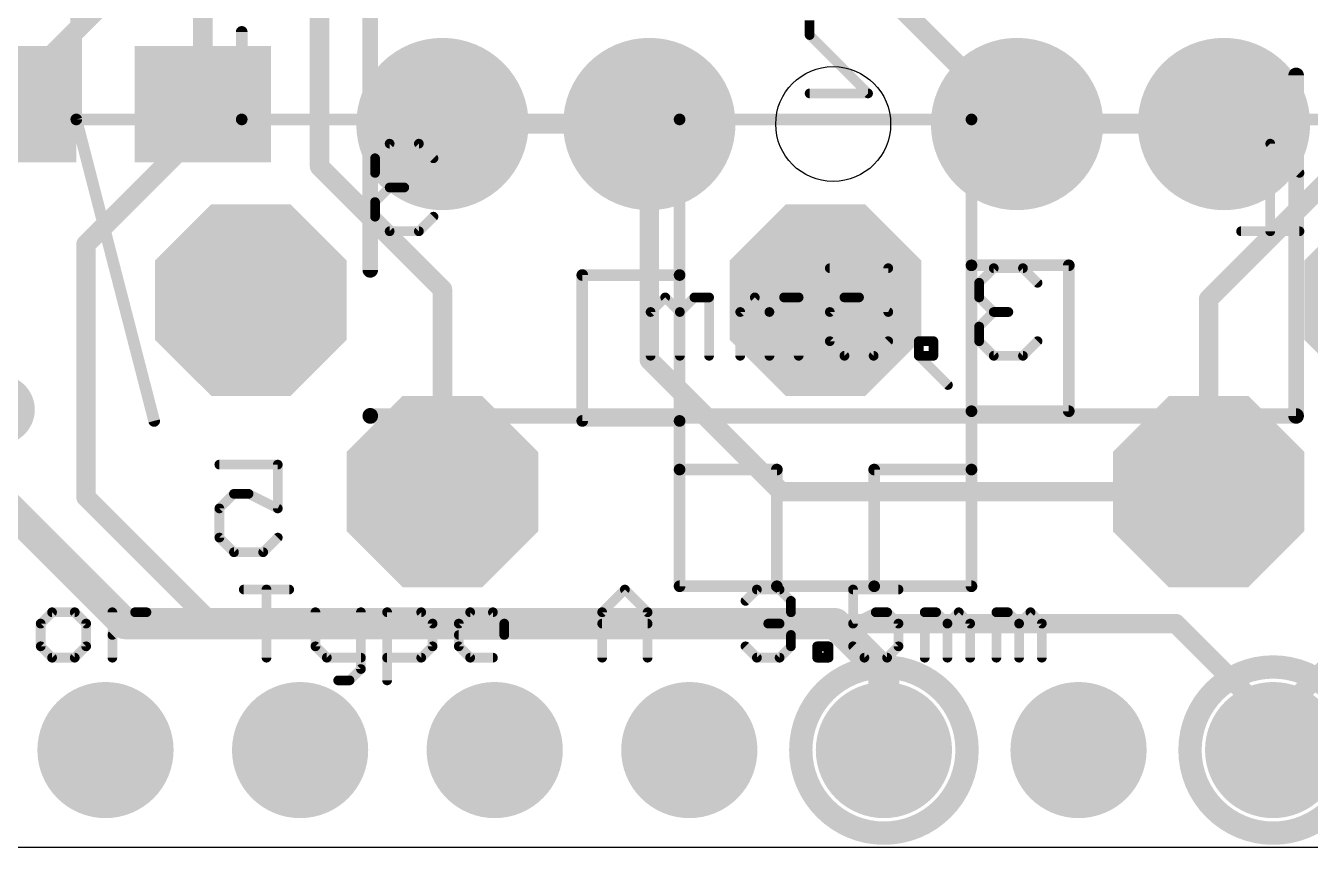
# Model space of a CAD drawing. Extents: x 0 to 50.8, y 0 to 22.9.
# Drawn here: x 25.63 to 42.4, y 0 to 10.73 of the extents above; entities that cross this region are included whole.
import ezdxf

# ---------------------------------------------------------------- set-up
doc = ezdxf.new("R2010")
doc.units = 0
for name, color, linetype in [('1', 12, 'CONTINUOUS'), ('16', 5, 'CONTINUOUS'), ('17', 110, 'CONTINUOUS'), ('18', 110, 'CONTINUOUS'), ('20', 4, 'CONTINUOUS'), ('21', 40, 'CONTINUOUS'), ('22', 6, 'CONTINUOUS')]:
    doc.layers.add(name, color=color, linetype=linetype)

# ---------------------------------------------------------------- blocks, each defined once
blk = doc.blocks.new('OCTAGONP')
at = {"const_width": 0.5}
blk.add_lwpolyline([(-0.25, -0.1036), (-0.25, 0.1036), (-0.1036, 0.25), (0.1036, 0.25), (0.25, 0.1036), (0.25, -0.1036), (0.1036, -0.25), (-0.1036, -0.25), (-0.25, -0.1036), (-0.25, 0.1036)], dxfattribs=at)
blk = doc.blocks.new('ROUNDP')
at = {"const_width": 0.5}
blk.add_lwpolyline([(0, -0.25, 1), (0, 0.25, 1), (0, -0.25)], format="xyb", dxfattribs=at)
blk = doc.blocks.new('RECT')
blk.add_solid([(-0.5, -0.5), (0.5, -0.5), (-0.5, 0.5), (0.5, 0.5)])
blk = doc.blocks.new('ROUNDV')
at = {"const_width": 0.5}
blk.add_lwpolyline([(0, -0.25, 1), (0, 0.25, 1), (0, -0.25)], format="xyb", dxfattribs=at)

msp = doc.modelspace()

# ---------------------------------------------------------------- linework, layer by layer
at = {"layer": '1', "const_width": 0.254}
for points in [[(29.464, 8.89), (29.464, 12.065)], [(38.568, 9.445), (36.837, 11.176)], [(27.94, 11.049), (27.94, 9.706)], [(27.94, 9.706), (27.94, 9.398)], [(31.068, 9.445), (33.768, 9.445)], [(33.768, 9.445), (33.768, 6.364)], [(38.568, 9.445), (41.268, 9.445)], [(27.94, 9.398), (26.416, 7.874)], [(41.068, 7.159), (42.926, 9.017)], [(31.068, 7.286), (29.464, 8.89)], [(26.416, 7.874), (26.416, 4.572)], [(41.91, 1.651), (47.791, 7.532)], [(31.068, 4.645), (31.068, 7.286)], [(41.068, 4.645), (41.068, 7.159)], [(33.768, 6.364), (35.487, 4.645)], [(26.416, 4.572), (28.067, 2.921)], [(35.487, 4.645), (41.068, 4.645)], [(28.067, 2.921), (40.64, 2.921)], [(40.64, 2.921), (41.91, 1.651)], [(41.91, 1.27), (41.91, 1.651)]]:
    msp.add_lwpolyline(points, dxfattribs=at)
at = {"layer": '1', "const_width": 0.127}
for points in [[(28.0035, 9.706, 1), (27.8765, 9.706)], [(27.8765, 9.706, 1), (28.0035, 9.706)], [(31.068, 9.5085, 1), (31.068, 9.3815)], [(33.8315, 9.445, 1), (33.7045, 9.445)], [(33.768, 9.3815, 1), (33.768, 9.5085)], [(38.568, 9.5085, 1), (38.568, 9.3815)], [(41.268, 9.3815, 1), (41.268, 9.5085)], [(27.8765, 9.398, 1), (28.0035, 9.398)], [(27.9849, 9.3531, 1), (27.8951, 9.4429)], [(38.5231, 9.4001, 1), (38.6129, 9.4899)], [(29.5089, 8.9349, 1), (29.4191, 8.8451)], [(29.4005, 8.89, 1), (29.5275, 8.89)], [(26.4795, 7.874, 1), (26.3525, 7.874)], [(26.3711, 7.9189, 1), (26.4609, 7.8291)], [(31.1315, 7.286, 1), (31.0045, 7.286)], [(31.0231, 7.2411, 1), (31.1129, 7.3309)], [(41.1315, 7.159, 1), (41.0045, 7.159)], [(41.0231, 7.2039, 1), (41.1129, 7.1141)], [(33.8129, 6.4089, 1), (33.7231, 6.3191)], [(33.7045, 6.364, 1), (33.8315, 6.364)], [(26.4609, 4.6169, 1), (26.3711, 4.5271)], [(31.0045, 4.645, 1), (31.1315, 4.645)], [(35.487, 4.7085, 1), (35.487, 4.5815)], [(35.4421, 4.6001, 1), (35.5319, 4.6899)], [(41.0045, 4.645, 1), (41.1315, 4.645)], [(41.068, 4.5815, 1), (41.068, 4.7085)], [(26.3525, 4.572, 1), (26.4795, 4.572)], [(28.067, 2.9845, 1), (28.067, 2.8575)], [(28.0221, 2.8761, 1), (28.1119, 2.9659)], [(40.6849, 2.9659, 1), (40.5951, 2.8761)], [(40.64, 2.8575, 1), (40.64, 2.9845)], [(41.9735, 1.651, 1), (41.8465, 1.651)], [(41.8651, 1.6959, 1), (41.9549, 1.6061)], [(41.8651, 1.6061, 1), (41.9549, 1.6959)], [(41.8465, 1.27, 1), (41.9735, 1.27)]]:
    msp.add_lwpolyline(points, format="xyb", dxfattribs=at)
at = {"layer": '16'}
for points, const_width in [([(24.003, 8.382), (28.448, 12.827)], 0.254), ([(26.924, 2.921), (25.2944, 4.5506)], 0.4064), ([(36.195, 2.921), (26.924, 2.921)], 0.4064), ([(36.83, 2.286), (36.195, 2.921)], 0.4064), ([(36.83, 1.27), (36.83, 2.286)], 0.4064)]:
    msp.add_lwpolyline(points, dxfattribs=dict(at, const_width=const_width))
at = {"layer": '16', "const_width": 0.2032}
for points in [[(26.924, 3.0226, 1), (26.924, 2.8194)], [(26.8522, 2.8492, 1), (26.9958, 2.9928)], [(36.2668, 2.9928, 1), (36.1232, 2.8492)], [(36.195, 2.8194, 1), (36.195, 3.0226)], [(36.9316, 2.286, 1), (36.7284, 2.286)], [(36.7582, 2.2142, 1), (36.9018, 2.3578)], [(36.7284, 1.27, 1), (36.9316, 1.27)]]:
    msp.add_lwpolyline(points, format="xyb", dxfattribs=at)
at = {"layer": '20'}
msp.add_line((2.54, 0), (48.26, 0), dxfattribs=at)
msp.add_circle((36.168, 9.445), 0.75, dxfattribs=at)
at = {"layer": '21', "const_width": 0.127}
for points in [[(28.475, 3.3663), (29.0682, 3.3663)], [(28.7716, 2.4765), (28.7716, 3.3663)], [(33.1526, 3.0697), (33.4492, 3.3663)], [(33.4492, 3.3663), (33.7458, 3.0697)], [(35.0236, 3.218), (35.1719, 3.3663)], [(35.1719, 3.3663), (35.4685, 3.3663)], [(35.4685, 3.3663), (35.6168, 3.218)], [(37.0201, 3.3663), (36.4269, 3.3663)], [(36.4269, 3.3663), (36.4269, 2.9214)], [(35.6168, 3.218), (35.6168, 3.0697)], [(25.9727, 3.0697), (25.8244, 2.9214)], [(26.2692, 3.0697), (25.9727, 3.0697)], [(26.4175, 2.9214), (26.2692, 3.0697)], [(26.7599, 2.4765), (26.7599, 3.0697)], [(26.7599, 2.7731), (27.0565, 3.0697)], [(27.0565, 3.0697), (27.2048, 3.0697)], [(29.4105, 3.0697), (29.4105, 2.6248)], [(30.0037, 3.0697), (30.0037, 2.3282)], [(30.346, 2.1799), (30.346, 3.0697)], [(30.346, 3.0697), (30.7909, 3.0697)], [(30.7909, 3.0697), (30.9392, 2.9214)], [(31.2816, 2.9214), (31.4298, 3.0697)], [(31.4298, 3.0697), (31.7264, 3.0697)], [(31.7264, 3.0697), (31.8747, 2.9214)], [(33.1526, 2.4765), (33.1526, 3.0697)], [(33.7458, 3.0697), (33.7458, 2.4765)], [(35.6168, 3.0697), (35.4685, 2.9214)], [(36.4269, 2.9214), (36.7235, 3.0697)], [(36.7235, 3.0697), (36.8718, 3.0697)], [(36.8718, 3.0697), (37.0201, 2.9214)], [(37.3624, 2.4765), (37.3624, 3.0697)], [(37.3624, 3.0697), (37.5107, 3.0697)], [(37.5107, 3.0697), (37.659, 2.9214)], [(37.659, 2.9214), (37.8073, 3.0697)], [(37.8073, 3.0697), (37.9556, 2.9214)], [(38.2979, 2.4765), (38.2979, 3.0697)], [(38.2979, 3.0697), (38.4462, 3.0697)], [(38.4462, 3.0697), (38.5945, 2.9214)], [(38.5945, 2.9214), (38.7428, 3.0697)], [(38.7428, 3.0697), (38.8911, 2.9214)], [(25.8244, 2.9214), (25.8244, 2.6248)], [(26.4175, 2.6248), (26.4175, 2.9214)], [(30.9392, 2.9214), (30.9392, 2.6248)], [(31.2816, 2.6248), (31.2816, 2.9214)], [(31.8747, 2.9214), (31.8747, 2.7731)], [(33.1526, 2.9214), (33.7458, 2.9214)], [(35.4685, 2.9214), (35.3202, 2.9214)], [(35.4685, 2.9214), (35.6168, 2.7731)], [(37.0201, 2.9214), (37.0201, 2.6248)], [(37.659, 2.9214), (37.659, 2.4765)], [(37.9556, 2.9214), (37.9556, 2.4765)], [(38.5945, 2.9214), (38.5945, 2.4765)], [(38.8911, 2.9214), (38.8911, 2.4765)], [(25.8244, 2.6248), (25.9727, 2.4765)], [(26.2692, 2.4765), (26.4175, 2.6248)], [(29.4105, 2.6248), (29.5588, 2.4765)], [(30.9392, 2.6248), (30.7909, 2.4765)], [(31.8747, 2.7731), (31.2816, 2.7731)], [(31.4298, 2.4765), (31.2816, 2.6248)], [(35.1719, 2.4765), (35.0236, 2.6248)], [(35.6168, 2.6248), (35.4685, 2.4765)], [(35.6168, 2.7731), (35.6168, 2.6248)], [(35.9591, 2.4765), (35.9591, 2.6248)], [(35.9591, 2.6248), (36.1074, 2.6248)], [(36.1074, 2.6248), (36.1074, 2.4765)], [(36.5752, 2.4765), (36.4269, 2.6248)], [(37.0201, 2.6248), (36.8718, 2.4765)], [(25.9727, 2.4765), (26.2692, 2.4765)], [(29.5588, 2.4765), (30.0037, 2.4765)], [(30.7909, 2.4765), (30.346, 2.4765)], [(31.7264, 2.4765), (31.4298, 2.4765)], [(35.4685, 2.4765), (35.1719, 2.4765)], [(36.1074, 2.4765), (35.9591, 2.4765)], [(36.8718, 2.4765), (36.5752, 2.4765)], [(30.0037, 2.3282), (29.8554, 2.1799)], [(29.8554, 2.1799), (29.7071, 2.1799)]]:
    msp.add_lwpolyline(points, dxfattribs=at)
at = {"layer": '21', "const_width": 0.0635}
for points in [[(28.475, 3.398, 1), (28.475, 3.3345)], [(28.8033, 3.3663, 1), (28.7398, 3.3663)], [(29.0682, 3.3345, 1), (29.0682, 3.398)], [(33.4716, 3.3887, 1), (33.4267, 3.3438)], [(33.4716, 3.3438, 1), (33.4267, 3.3887)], [(35.1719, 3.398, 1), (35.1719, 3.3345)], [(35.1944, 3.3438, 1), (35.1495, 3.3887)], [(35.491, 3.3887, 1), (35.4461, 3.3438)], [(35.4685, 3.3345, 1), (35.4685, 3.398)], [(36.4269, 3.398, 1), (36.4269, 3.3345)], [(36.4587, 3.3663, 1), (36.3952, 3.3663)], [(37.0201, 3.3345, 1), (37.0201, 3.398)], [(35.0012, 3.2404, 1), (35.0461, 3.1955)], [(35.6486, 3.218, 1), (35.5851, 3.218)], [(35.5943, 3.1955, 1), (35.6393, 3.2404)], [(25.9727, 3.1014, 1), (25.9727, 3.0379)], [(25.9951, 3.0472, 1), (25.9502, 3.0921)], [(26.2917, 3.0921, 1), (26.2468, 3.0472)], [(26.2692, 3.0379, 1), (26.2692, 3.1014)], [(26.7916, 3.0697, 1), (26.7281, 3.0697)], [(27.0565, 3.1014, 1), (27.0565, 3.0379)], [(27.0789, 3.0472, 1), (27.034, 3.0921)], [(27.2048, 3.0379, 1), (27.2048, 3.1014)], [(29.4423, 3.0697, 1), (29.3788, 3.0697)], [(30.0354, 3.0697, 1), (29.9719, 3.0697)], [(30.3778, 3.0697, 1), (30.3143, 3.0697)], [(30.346, 3.1014, 1), (30.346, 3.0379)], [(30.8134, 3.0921, 1), (30.7685, 3.0472)], [(30.7909, 3.0379, 1), (30.7909, 3.1014)], [(31.4298, 3.1014, 1), (31.4298, 3.0379)], [(31.4523, 3.0472, 1), (31.4074, 3.0921)], [(31.7489, 3.0921, 1), (31.704, 3.0472)], [(31.7264, 3.0379, 1), (31.7264, 3.1014)], [(33.1843, 3.0697, 1), (33.1208, 3.0697)], [(33.1301, 3.0921, 1), (33.175, 3.0472)], [(33.7775, 3.0697, 1), (33.714, 3.0697)], [(33.7233, 3.0472, 1), (33.7682, 3.0921)], [(35.5851, 3.0697, 1), (35.6486, 3.0697)], [(35.6393, 3.0472, 1), (35.5943, 3.0921)], [(36.7235, 3.1014, 1), (36.7235, 3.0379)], [(36.7377, 3.0413, 1), (36.7093, 3.0981)], [(36.8942, 3.0921, 1), (36.8493, 3.0472)], [(36.8718, 3.0379, 1), (36.8718, 3.1014)], [(37.3942, 3.0697, 1), (37.3307, 3.0697)], [(37.3624, 3.1014, 1), (37.3624, 3.0379)], [(37.5332, 3.0921, 1), (37.4883, 3.0472)], [(37.5107, 3.0379, 1), (37.5107, 3.1014)], [(37.8298, 3.0921, 1), (37.7849, 3.0472)], [(37.8298, 3.0472, 1), (37.7849, 3.0921)], [(38.3297, 3.0697, 1), (38.2662, 3.0697)], [(38.2979, 3.1014, 1), (38.2979, 3.0379)], [(38.4687, 3.0921, 1), (38.4238, 3.0472)], [(38.4462, 3.0379, 1), (38.4462, 3.1014)], [(38.7653, 3.0921, 1), (38.7204, 3.0472)], [(38.7653, 3.0472, 1), (38.7204, 3.0921)], [(25.8561, 2.9214, 1), (25.7926, 2.9214)], [(25.8019, 2.9438, 1), (25.8468, 2.8989)], [(26.4493, 2.9214, 1), (26.3858, 2.9214)], [(26.3951, 2.8989, 1), (26.44, 2.9438)], [(30.971, 2.9214, 1), (30.9075, 2.9214)], [(30.9168, 2.8989, 1), (30.9617, 2.9438)], [(31.3133, 2.9214, 1), (31.2498, 2.9214)], [(31.2591, 2.9438, 1), (31.304, 2.8989)], [(31.9065, 2.9214, 1), (31.843, 2.9214)], [(31.8523, 2.8989, 1), (31.8972, 2.9438)], [(33.1526, 2.9531, 1), (33.1526, 2.8896)], [(33.7458, 2.8896, 1), (33.7458, 2.9531)], [(35.3202, 2.9531, 1), (35.3202, 2.8896)], [(35.491, 2.9438, 1), (35.4461, 2.8989)], [(35.4461, 2.9438, 1), (35.491, 2.8989)], [(35.4685, 2.8896, 1), (35.4685, 2.9531)], [(36.4127, 2.9498, 1), (36.4411, 2.893)], [(36.3952, 2.9214, 1), (36.4587, 2.9214)], [(37.0518, 2.9214, 1), (36.9883, 2.9214)], [(36.9976, 2.8989, 1), (37.0425, 2.9438)], [(37.6908, 2.9214, 1), (37.6273, 2.9214)], [(37.6366, 2.9438, 1), (37.6815, 2.8989)], [(37.6366, 2.8989, 1), (37.6815, 2.9438)], [(37.9873, 2.9214, 1), (37.9238, 2.9214)], [(37.9331, 2.8989, 1), (37.978, 2.9438)], [(38.6263, 2.9214, 1), (38.5628, 2.9214)], [(38.5721, 2.9438, 1), (38.617, 2.8989)], [(38.5721, 2.8989, 1), (38.617, 2.9438)], [(38.9229, 2.9214, 1), (38.8594, 2.9214)], [(38.8687, 2.8989, 1), (38.9136, 2.9438)], [(25.8468, 2.6472, 1), (25.8019, 2.6023)], [(26.44, 2.6023, 1), (26.3951, 2.6472)], [(26.7374, 2.7955, 1), (26.7823, 2.7506)], [(29.433, 2.6472, 1), (29.3881, 2.6023)], [(30.9617, 2.6023, 1), (30.9168, 2.6472)], [(31.2816, 2.8048, 1), (31.2816, 2.7413)], [(31.304, 2.6472, 1), (31.2591, 2.6023)], [(31.843, 2.7731, 1), (31.9065, 2.7731)], [(31.8747, 2.7413, 1), (31.8747, 2.8048)], [(35.0461, 2.6472, 1), (35.0012, 2.6023)], [(35.6486, 2.7731, 1), (35.5851, 2.7731)], [(35.5943, 2.7506, 1), (35.6393, 2.7955)], [(35.6393, 2.6023, 1), (35.5943, 2.6472)], [(35.9909, 2.6248, 1), (35.9274, 2.6248)], [(35.9591, 2.6565, 1), (35.9591, 2.593)], [(36.1392, 2.6248, 1), (36.0757, 2.6248)], [(36.1074, 2.593, 1), (36.1074, 2.6565)], [(36.4494, 2.6472, 1), (36.4045, 2.6023)], [(37.0425, 2.6023, 1), (36.9976, 2.6472)], [(25.7926, 2.6248, 1), (25.8561, 2.6248)], [(25.9727, 2.5083, 1), (25.9727, 2.4447)], [(25.9502, 2.454, 1), (25.9951, 2.499)], [(26.2468, 2.499, 1), (26.2917, 2.454)], [(26.2692, 2.4447, 1), (26.2692, 2.5083)], [(26.3858, 2.6248, 1), (26.4493, 2.6248)], [(29.3788, 2.6248, 1), (29.4423, 2.6248)], [(29.5588, 2.5083, 1), (29.5588, 2.4447)], [(29.5364, 2.454, 1), (29.5813, 2.499)], [(30.0037, 2.4447, 1), (30.0037, 2.5083)], [(30.346, 2.5083, 1), (30.346, 2.4447)], [(30.7685, 2.499, 1), (30.8134, 2.454)], [(30.7909, 2.4447, 1), (30.7909, 2.5083)], [(30.9075, 2.6248, 1), (30.971, 2.6248)], [(31.2498, 2.6248, 1), (31.3133, 2.6248)], [(31.4298, 2.5083, 1), (31.4298, 2.4447)], [(31.4074, 2.454, 1), (31.4523, 2.499)], [(31.7264, 2.4447, 1), (31.7264, 2.5083)], [(35.1719, 2.5083, 1), (35.1719, 2.4447)], [(35.1495, 2.454, 1), (35.1944, 2.499)], [(35.4461, 2.499, 1), (35.491, 2.454)], [(35.4685, 2.4447, 1), (35.4685, 2.5083)], [(35.5851, 2.6248, 1), (35.6486, 2.6248)], [(35.9591, 2.5083, 1), (35.9591, 2.4447)], [(36.1074, 2.4447, 1), (36.1074, 2.5083)], [(36.5752, 2.5083, 1), (36.5752, 2.4447)], [(36.5527, 2.454, 1), (36.5976, 2.499)], [(36.8493, 2.499, 1), (36.8942, 2.454)], [(36.8718, 2.4447, 1), (36.8718, 2.5083)], [(36.9883, 2.6248, 1), (37.0518, 2.6248)], [(26.7281, 2.4765, 1), (26.7916, 2.4765)], [(28.7398, 2.4765, 1), (28.8033, 2.4765)], [(29.9719, 2.3282, 1), (30.0354, 2.3282)], [(30.0261, 2.3058, 1), (29.9812, 2.3507)], [(33.1208, 2.4765, 1), (33.1843, 2.4765)], [(33.714, 2.4765, 1), (33.7775, 2.4765)], [(35.9274, 2.4765, 1), (35.9909, 2.4765)], [(36.0757, 2.4765, 1), (36.1392, 2.4765)], [(37.3307, 2.4765, 1), (37.3942, 2.4765)], [(37.6273, 2.4765, 1), (37.6908, 2.4765)], [(37.9238, 2.4765, 1), (37.9873, 2.4765)], [(38.2662, 2.4765, 1), (38.3297, 2.4765)], [(38.5628, 2.4765, 1), (38.6263, 2.4765)], [(38.8594, 2.4765, 1), (38.9229, 2.4765)], [(29.7071, 2.2117, 1), (29.7071, 2.1482)], [(29.8329, 2.2024, 1), (29.8778, 2.1575)], [(29.8554, 2.1482, 1), (29.8554, 2.2117)], [(30.3143, 2.1799, 1), (30.3778, 2.1799)]]:
    msp.add_lwpolyline(points, format="xyb", dxfattribs=at)
at = {"layer": '22'}
for points, const_width in [([(30.126, 7.54), (30.126, 17.357)], 0.2032), ([(26.289, 14.204), (26.289, 9.505)], 0.1524), ([(35.8602, 10.6072), (35.8602, 10.7978)], 0.127), ([(28.448, 9.505), (28.448, 10.648)], 0.1524), ([(36.6229, 9.8445), (35.8602, 10.6072)], 0.127), ([(42.21, 10.08), (42.21, 5.633)], 0.2032), ([(35.8602, 9.8445), (36.6229, 9.8445)], 0.127), ([(28.448, 9.505), (26.289, 9.505)], 0.1524), ([(27.305, 5.568), (26.289, 9.505)], 0.1524), ([(34.163, 9.505), (28.448, 9.505)], 0.1524), ([(37.973, 9.505), (34.163, 9.505)], 0.1524), ([(34.163, 7.473), (34.163, 9.505)], 0.1524), ([(43.688, 9.505), (37.973, 9.505)], 0.1524), ([(37.973, 7.6), (37.973, 9.505)], 0.1524), ([(30.3789, 9.1885), (30.1882, 8.9978)], 0.127), ([(30.7602, 9.1885), (30.3789, 9.1885)], 0.127), ([(30.9509, 8.9978), (30.7602, 9.1885)], 0.127), ([(42.2539, 8.8072), (41.8726, 9.1885)], 0.127), ([(41.8726, 9.1885), (41.8726, 8.0445)], 0.127), ([(30.1882, 8.9978), (30.1882, 8.8072)], 0.127), ([(30.1882, 8.8072), (30.3789, 8.6165)], 0.127), ([(30.3789, 8.6165), (30.1882, 8.4258)], 0.127), ([(30.3789, 8.6165), (30.5696, 8.6165)], 0.127), ([(30.1882, 8.4258), (30.1882, 8.2352)], 0.127), ([(30.1882, 8.2352), (30.3789, 8.0445)], 0.127), ([(30.7602, 8.0445), (30.9509, 8.2352)], 0.127), ([(30.3789, 8.0445), (30.7602, 8.0445)], 0.127), ([(42.2539, 8.0445), (41.4912, 8.0445)], 0.127), ([(32.893, 5.568), (32.893, 7.473)], 0.1524), ([(34.163, 7.473), (32.893, 7.473)], 0.1524), ([(34.163, 5.568), (34.163, 7.473)], 0.1524), ([(36.1239, 7.5625), (36.8865, 7.5625)], 0.127), ([(36.8865, 7.5625), (36.8865, 6.9905)], 0.127), ([(37.973, 5.695), (37.973, 7.6)], 0.1524), ([(37.973, 7.6), (39.243, 7.6)], 0.1524), ([(38.2635, 7.5625), (38.0729, 7.3718)], 0.127), ([(38.6448, 7.5625), (38.2635, 7.5625)], 0.127), ([(38.8355, 7.3718), (38.6448, 7.5625)], 0.127), ([(39.243, 5.695), (39.243, 7.6)], 0.1524), ([(38.0729, 7.3718), (38.0729, 7.1812)], 0.127), ([(33.9757, 7.1812), (33.7851, 6.9905)], 0.127), ([(34.1664, 6.9905), (33.9757, 7.1812)], 0.127), ([(34.3571, 7.1812), (34.1664, 6.9905)], 0.127), ([(34.5477, 7.1812), (34.3571, 7.1812)], 0.127), ([(34.5477, 6.4185), (34.5477, 7.1812)], 0.127), ([(35.1451, 7.1812), (34.9545, 6.9905)], 0.127), ([(35.3358, 6.9905), (35.1451, 7.1812)], 0.127), ([(35.5264, 7.1812), (35.3358, 6.9905)], 0.127), ([(35.7171, 7.1812), (35.5264, 7.1812)], 0.127), ([(35.7171, 6.4185), (35.7171, 7.1812)], 0.127), ([(36.3145, 7.1812), (36.1239, 6.9905)], 0.127), ([(36.5052, 7.1812), (36.3145, 7.1812)], 0.127), ([(36.8865, 6.9905), (36.5052, 7.1812)], 0.127), ([(38.0729, 7.1812), (38.2635, 6.9905)], 0.127), ([(33.7851, 6.9905), (33.7851, 6.4185)], 0.127), ([(34.1664, 6.9905), (34.1664, 6.4185)], 0.127), ([(34.9545, 6.9905), (34.9545, 6.4185)], 0.127), ([(35.3358, 6.9905), (35.3358, 6.4185)], 0.127), ([(36.1239, 6.9905), (36.1239, 6.6092)], 0.127), ([(38.2635, 6.9905), (38.0729, 6.7998)], 0.127), ([(38.2635, 6.9905), (38.4542, 6.9905)], 0.127), ([(38.0729, 6.7998), (38.0729, 6.6092)], 0.127), ([(36.1239, 6.6092), (36.3145, 6.4185)], 0.127), ([(36.6958, 6.4185), (36.8865, 6.6092)], 0.127), ([(37.2848, 6.4185), (37.2848, 6.6092)], 0.127), ([(37.2848, 6.6092), (37.4754, 6.6092)], 0.127), ([(37.4754, 6.6092), (37.4754, 6.4185)], 0.127), ([(38.0729, 6.6092), (38.2635, 6.4185)], 0.127), ([(38.6448, 6.4185), (38.8355, 6.6092)], 0.127), ([(36.3145, 6.4185), (36.6958, 6.4185)], 0.127), ([(37.6661, 6.0372), (37.2848, 6.4185)], 0.127), ([(37.4754, 6.4185), (37.2848, 6.4185)], 0.127), ([(38.2635, 6.4185), (38.6448, 6.4185)], 0.127), ([(30.126, 5.633), (30.126, 5.635)], 0.2032), ([(30.126, 5.633), (42.21, 5.633)], 0.2032), ([(39.243, 5.695), (37.973, 5.695)], 0.1524), ([(37.973, 4.933), (37.973, 5.695)], 0.1524), ([(34.163, 5.568), (32.893, 5.568)], 0.1524), ([(34.163, 4.933), (34.163, 5.568)], 0.1524), ([(28.1562, 4.9975), (28.9189, 4.9975)], 0.127), ([(28.9189, 4.9975), (28.9189, 4.4255)], 0.127), ([(34.163, 3.409), (34.163, 4.933)], 0.1524), ([(34.163, 4.933), (35.433, 4.933)], 0.1524), ([(35.433, 3.409), (35.433, 4.933)], 0.1524), ([(37.973, 4.933), (36.703, 4.933)], 0.1524), ([(36.703, 3.409), (36.703, 4.933)], 0.1524), ([(37.973, 3.409), (37.973, 4.933)], 0.1524), ([(28.3469, 4.6162), (28.1562, 4.4255)], 0.127), ([(28.5376, 4.6162), (28.3469, 4.6162)], 0.127), ([(28.9189, 4.4255), (28.5376, 4.6162)], 0.127), ([(28.1562, 4.4255), (28.1562, 4.0442)], 0.127), ([(28.1562, 4.0442), (28.3469, 3.8535)], 0.127), ([(28.7282, 3.8535), (28.9189, 4.0442)], 0.127), ([(28.3469, 3.8535), (28.7282, 3.8535)], 0.127), ([(35.433, 3.409), (34.163, 3.409)], 0.1524), ([(36.703, 3.409), (35.433, 3.409)], 0.1524), ([(37.973, 3.409), (36.703, 3.409)], 0.1524)]:
    msp.add_lwpolyline(points, dxfattribs=dict(at, const_width=const_width))
for points, const_width in [([(28.4861, 10.648, 1), (28.4099, 10.648)], 0.0762), ([(35.8285, 10.6072, 1), (35.892, 10.6072)], 0.0635), ([(35.8827, 10.6296, 1), (35.8378, 10.5847)], 0.0635), ([(42.2608, 10.08, 1), (42.1592, 10.08)], 0.1016), ([(35.8602, 9.8763, 1), (35.8602, 9.8127)], 0.0635), ([(36.6004, 9.822, 1), (36.6453, 9.867)], 0.0635), ([(36.6229, 9.8127, 1), (36.6229, 9.8763)], 0.0635), ([(26.289, 9.5431, 1), (26.289, 9.4669)], 0.0762), ([(26.3259, 9.5145, 1), (26.2521, 9.4955)], 0.0762), ([(28.448, 9.5431, 1), (28.448, 9.4669)], 0.0762), ([(28.448, 9.4669, 1), (28.448, 9.5431)], 0.0762), ([(34.163, 9.5431, 1), (34.163, 9.4669)], 0.0762), ([(34.2011, 9.505, 1), (34.1249, 9.505)], 0.0762), ([(34.163, 9.4669, 1), (34.163, 9.5431)], 0.0762), ([(37.973, 9.5431, 1), (37.973, 9.4669)], 0.0762), ([(38.0111, 9.505, 1), (37.9349, 9.505)], 0.0762), ([(37.973, 9.4669, 1), (37.973, 9.5431)], 0.0762), ([(26.2509, 9.505, 1), (26.3271, 9.505)], 0.0762), ([(28.4099, 9.505, 1), (28.4861, 9.505)], 0.0762), ([(30.3789, 9.2202, 1), (30.3789, 9.1567)], 0.0635), ([(30.4014, 9.166, 1), (30.3565, 9.2109)], 0.0635), ([(30.7827, 9.2109, 1), (30.7378, 9.166)], 0.0635), ([(30.7602, 9.1567, 1), (30.7602, 9.2202)], 0.0635), ([(41.9043, 9.1885, 1), (41.8408, 9.1885)], 0.0635), ([(41.895, 9.2109, 1), (41.8501, 9.166)], 0.0635), ([(30.22, 8.9978, 1), (30.1565, 8.9978)], 0.0635), ([(30.1658, 9.0203, 1), (30.2107, 8.9754)], 0.0635), ([(30.9284, 8.9754, 1), (30.9733, 9.0203)], 0.0635), ([(30.2107, 8.8296, 1), (30.1658, 8.7847)], 0.0635), ([(30.1565, 8.8072, 1), (30.22, 8.8072)], 0.0635), ([(42.2314, 8.7847, 1), (42.2763, 8.8296)], 0.0635), ([(30.3789, 8.6482, 1), (30.3789, 8.5847)], 0.0635), ([(30.4014, 8.594, 1), (30.3565, 8.6389)], 0.0635), ([(30.3565, 8.594, 1), (30.4014, 8.6389)], 0.0635), ([(30.5696, 8.5847, 1), (30.5696, 8.6482)], 0.0635), ([(30.22, 8.4258, 1), (30.1565, 8.4258)], 0.0635), ([(30.1658, 8.4483, 1), (30.2107, 8.4034)], 0.0635), ([(30.2107, 8.2576, 1), (30.1658, 8.2127)], 0.0635), ([(30.1565, 8.2352, 1), (30.22, 8.2352)], 0.0635), ([(30.9733, 8.2127, 1), (30.9284, 8.2576)], 0.0635), ([(30.3789, 8.0763, 1), (30.3789, 8.0128)], 0.0635), ([(30.3565, 8.022, 1), (30.4014, 8.067)], 0.0635), ([(30.7378, 8.067, 1), (30.7827, 8.022)], 0.0635), ([(30.7602, 8.0128, 1), (30.7602, 8.0763)], 0.0635), ([(41.4912, 8.0763, 1), (41.4912, 8.0128)], 0.0635), ([(41.8408, 8.0445, 1), (41.9043, 8.0445)], 0.0635), ([(42.2539, 8.0128, 1), (42.2539, 8.0763)], 0.0635), ([(30.0752, 7.54, 1), (30.1768, 7.54)], 0.1016), ([(32.9311, 7.473, 1), (32.8549, 7.473)], 0.0762), ([(32.893, 7.5111, 1), (32.893, 7.4349)], 0.0762), ([(34.2011, 7.473, 1), (34.1249, 7.473)], 0.0762), ([(34.163, 7.4349, 1), (34.163, 7.5111)], 0.0762), ([(36.1239, 7.5942, 1), (36.1239, 7.5307)], 0.0635), ([(36.9183, 7.5625, 1), (36.8548, 7.5625)], 0.0635), ([(36.8865, 7.5307, 1), (36.8865, 7.5942)], 0.0635), ([(38.0111, 7.6, 1), (37.9349, 7.6)], 0.0762), ([(37.973, 7.6381, 1), (37.973, 7.5619)], 0.0762), ([(37.9349, 7.6, 1), (38.0111, 7.6)], 0.0762), ([(38.2635, 7.5942, 1), (38.2635, 7.5307)], 0.0635), ([(38.286, 7.54, 1), (38.2411, 7.5849)], 0.0635), ([(38.6673, 7.5849, 1), (38.6224, 7.54)], 0.0635), ([(38.6448, 7.5307, 1), (38.6448, 7.5942)], 0.0635), ([(39.2811, 7.6, 1), (39.2049, 7.6)], 0.0762), ([(39.243, 7.5619, 1), (39.243, 7.6381)], 0.0762), ([(34.1249, 7.473, 1), (34.2011, 7.473)], 0.0762), ([(38.1046, 7.3718, 1), (38.0411, 7.3718)], 0.0635), ([(38.0504, 7.3943, 1), (38.0953, 7.3494)], 0.0635), ([(38.813, 7.3494, 1), (38.858, 7.3943)], 0.0635), ([(33.9982, 7.2036, 1), (33.9533, 7.1587)], 0.0635), ([(33.9982, 7.1587, 1), (33.9533, 7.2036)], 0.0635), ([(34.3571, 7.2129, 1), (34.3571, 7.1494)], 0.0635), ([(34.3795, 7.1587, 1), (34.3346, 7.2036)], 0.0635), ([(34.5795, 7.1812, 1), (34.516, 7.1812)], 0.0635), ([(34.5477, 7.1494, 1), (34.5477, 7.2129)], 0.0635), ([(35.1676, 7.2036, 1), (35.1227, 7.1587)], 0.0635), ([(35.1676, 7.1587, 1), (35.1227, 7.2036)], 0.0635), ([(35.5264, 7.2129, 1), (35.5264, 7.1494)], 0.0635), ([(35.5489, 7.1587, 1), (35.504, 7.2036)], 0.0635), ([(35.7489, 7.1812, 1), (35.6854, 7.1812)], 0.0635), ([(35.7171, 7.1494, 1), (35.7171, 7.2129)], 0.0635), ([(36.3145, 7.2129, 1), (36.3145, 7.1494)], 0.0635), ([(36.337, 7.1587, 1), (36.2921, 7.2036)], 0.0635), ([(36.5194, 7.2095, 1), (36.491, 7.1528)], 0.0635), ([(36.5052, 7.1494, 1), (36.5052, 7.2129)], 0.0635), ([(38.0411, 7.1812, 1), (38.1046, 7.1812)], 0.0635), ([(38.0953, 7.2036, 1), (38.0504, 7.1587)], 0.0635), ([(33.8168, 6.9905, 1), (33.7533, 6.9905)], 0.0635), ([(33.7626, 7.0129, 1), (33.8075, 6.968)], 0.0635), ([(34.1981, 6.9905, 1), (34.1346, 6.9905)], 0.0635), ([(34.1439, 7.0129, 1), (34.1888, 6.968)], 0.0635), ([(34.1439, 6.968, 1), (34.1888, 7.0129)], 0.0635), ([(34.9862, 6.9905, 1), (34.9227, 6.9905)], 0.0635), ([(34.932, 7.0129, 1), (34.9769, 6.968)], 0.0635), ([(35.3675, 6.9905, 1), (35.304, 6.9905)], 0.0635), ([(35.3133, 7.0129, 1), (35.3582, 6.968)], 0.0635), ([(35.3133, 6.968, 1), (35.3582, 7.0129)], 0.0635), ([(36.1556, 6.9905, 1), (36.0921, 6.9905)], 0.0635), ([(36.1014, 7.0129, 1), (36.1463, 6.968)], 0.0635), ([(36.8723, 6.9621, 1), (36.9007, 7.0189)], 0.0635), ([(38.2635, 7.0222, 1), (38.2635, 6.9587)], 0.0635), ([(38.286, 6.968, 1), (38.2411, 7.0129)], 0.0635), ([(38.2411, 6.968, 1), (38.286, 7.0129)], 0.0635), ([(38.4542, 6.9587, 1), (38.4542, 7.0222)], 0.0635), ([(36.8548, 6.9905, 1), (36.9183, 6.9905)], 0.0635), ([(38.1046, 6.7998, 1), (38.0411, 6.7998)], 0.0635), ([(38.0504, 6.8223, 1), (38.0953, 6.7774)], 0.0635), ([(36.0921, 6.6092, 1), (36.1556, 6.6092)], 0.0635), ([(36.1463, 6.6316, 1), (36.1014, 6.5867)], 0.0635), ([(36.909, 6.5867, 1), (36.8641, 6.6316)], 0.0635), ([(37.3165, 6.6092, 1), (37.253, 6.6092)], 0.0635), ([(37.2848, 6.6409, 1), (37.2848, 6.5774)], 0.0635), ([(37.5072, 6.6092, 1), (37.4437, 6.6092)], 0.0635), ([(37.4754, 6.5774, 1), (37.4754, 6.6409)], 0.0635), ([(38.0411, 6.6092, 1), (38.1046, 6.6092)], 0.0635), ([(38.0953, 6.6316, 1), (38.0504, 6.5867)], 0.0635), ([(38.858, 6.5867, 1), (38.813, 6.6316)], 0.0635), ([(33.7533, 6.4185, 1), (33.8168, 6.4185)], 0.0635), ([(34.1346, 6.4185, 1), (34.1981, 6.4185)], 0.0635), ([(34.516, 6.4185, 1), (34.5795, 6.4185)], 0.0635), ([(34.9227, 6.4185, 1), (34.9862, 6.4185)], 0.0635), ([(35.304, 6.4185, 1), (35.3675, 6.4185)], 0.0635), ([(35.6854, 6.4185, 1), (35.7489, 6.4185)], 0.0635), ([(36.3145, 6.4502, 1), (36.3145, 6.3868)], 0.0635), ([(36.2921, 6.396, 1), (36.337, 6.441)], 0.0635), ([(36.6734, 6.441, 1), (36.7183, 6.396)], 0.0635), ([(36.6958, 6.3868, 1), (36.6958, 6.4502)], 0.0635), ([(37.3072, 6.441, 1), (37.2623, 6.396)], 0.0635), ([(37.253, 6.4185, 1), (37.3165, 6.4185)], 0.0635), ([(37.2848, 6.4502, 1), (37.2848, 6.3868)], 0.0635), ([(37.4437, 6.4185, 1), (37.5072, 6.4185)], 0.0635), ([(37.4754, 6.3868, 1), (37.4754, 6.4502)], 0.0635), ([(38.2635, 6.4502, 1), (38.2635, 6.3868)], 0.0635), ([(38.2411, 6.396, 1), (38.286, 6.441)], 0.0635), ([(38.6224, 6.441, 1), (38.6673, 6.396)], 0.0635), ([(38.6448, 6.3868, 1), (38.6448, 6.4502)], 0.0635), ([(37.6437, 6.0147, 1), (37.6886, 6.0596)], 0.0635), ([(30.1768, 5.635, 1), (30.0752, 5.635)], 0.1016), ([(30.126, 5.6838, 1), (30.126, 5.5822)], 0.1016), ([(37.973, 5.7331, 1), (37.973, 5.6569)], 0.0762), ([(38.0111, 5.695, 1), (37.9349, 5.695)], 0.0762), ([(37.9349, 5.695, 1), (38.0111, 5.695)], 0.0762), ([(39.2049, 5.695, 1), (39.2811, 5.695)], 0.0762), ([(39.243, 5.6569, 1), (39.243, 5.7331)], 0.0762), ([(42.21, 5.5822, 1), (42.21, 5.6838)], 0.1016), ([(27.2681, 5.5585, 1), (27.3419, 5.5775)], 0.0762), ([(30.0752, 5.633, 1), (30.1768, 5.633)], 0.1016), ([(32.893, 5.6061, 1), (32.893, 5.5299)], 0.0762), ([(32.8549, 5.568, 1), (32.9311, 5.568)], 0.0762), ([(34.2011, 5.568, 1), (34.1249, 5.568)], 0.0762), ([(34.1249, 5.568, 1), (34.2011, 5.568)], 0.0762), ([(34.163, 5.5299, 1), (34.163, 5.6061)], 0.0762), ([(42.1592, 5.633, 1), (42.2608, 5.633)], 0.1016), ([(28.1562, 5.0292, 1), (28.1562, 4.9657)], 0.0635), ([(28.9506, 4.9975, 1), (28.8871, 4.9975)], 0.0635), ([(28.9189, 4.9657, 1), (28.9189, 5.0292)], 0.0635), ([(34.2011, 4.933, 1), (34.1249, 4.933)], 0.0762), ([(34.163, 4.9711, 1), (34.163, 4.8949)], 0.0762), ([(34.1249, 4.933, 1), (34.2011, 4.933)], 0.0762), ([(35.4711, 4.933, 1), (35.3949, 4.933)], 0.0762), ([(35.433, 4.8949, 1), (35.433, 4.9711)], 0.0762), ([(36.703, 4.9711, 1), (36.703, 4.8949)], 0.0762), ([(36.7411, 4.933, 1), (36.6649, 4.933)], 0.0762), ([(38.0111, 4.933, 1), (37.9349, 4.933)], 0.0762), ([(37.9349, 4.933, 1), (38.0111, 4.933)], 0.0762), ([(37.973, 4.8949, 1), (37.973, 4.9711)], 0.0762), ([(28.3469, 4.6479, 1), (28.3469, 4.5844)], 0.0635), ([(28.3694, 4.5937, 1), (28.3245, 4.6386)], 0.0635), ([(28.5518, 4.6445, 1), (28.5234, 4.5878)], 0.0635), ([(28.5376, 4.5844, 1), (28.5376, 4.6479)], 0.0635), ([(28.188, 4.4255, 1), (28.1245, 4.4255)], 0.0635), ([(28.1338, 4.4479, 1), (28.1787, 4.403)], 0.0635), ([(28.8871, 4.4255, 1), (28.9506, 4.4255)], 0.0635), ([(28.9047, 4.3971, 1), (28.9331, 4.4539)], 0.0635), ([(28.1787, 4.0666, 1), (28.1338, 4.0217)], 0.0635), ([(28.1245, 4.0442, 1), (28.188, 4.0442)], 0.0635), ([(28.9413, 4.0217, 1), (28.8964, 4.0666)], 0.0635), ([(28.3469, 3.8853, 1), (28.3469, 3.8218)], 0.0635), ([(28.3245, 3.831, 1), (28.3694, 3.876)], 0.0635), ([(28.7058, 3.876, 1), (28.7507, 3.831)], 0.0635), ([(28.7282, 3.8218, 1), (28.7282, 3.8853)], 0.0635), ([(34.163, 3.4471, 1), (34.163, 3.3709)], 0.0762), ([(34.1249, 3.409, 1), (34.2011, 3.409)], 0.0762), ([(35.433, 3.4471, 1), (35.433, 3.3709)], 0.0762), ([(35.3949, 3.409, 1), (35.4711, 3.409)], 0.0762), ([(35.433, 3.3709, 1), (35.433, 3.4471)], 0.0762), ([(36.703, 3.4471, 1), (36.703, 3.3709)], 0.0762), ([(36.6649, 3.409, 1), (36.7411, 3.409)], 0.0762), ([(36.703, 3.3709, 1), (36.703, 3.4471)], 0.0762), ([(37.9349, 3.409, 1), (38.0111, 3.409)], 0.0762), ([(37.973, 3.3709, 1), (37.973, 3.4471)], 0.0762), ([(36.83, 0.1849, 1), (36.83, 2.3551, 1), (36.83, 0.1849)], 0.3048), ([(41.91, 0.1849, 1), (41.91, 2.3551, 1), (41.91, 0.1849)], 0.3048)]:
    msp.add_lwpolyline(points, format="xyb", dxfattribs=dict(at, const_width=const_width))

# ---------------------------------------------------------------- block references
at = {"layer": '1', "xscale": 1.78, "yscale": 1.52}
for p in [(25.4, 9.706), (27.94, 9.706)]:
    msp.add_blockref('RECT', p, dxfattribs=at)
at = {"layer": '17'}
for name, p, xscale, yscale, rotation in [('ROUNDP', (31.068, 9.445), 2.25, 2.25, 270), ('ROUNDP', (31.068, 9.445), 2.25, 2.25, 270), ('ROUNDP', (33.768, 9.445), 2.25, 2.25, 270), ('ROUNDP', (33.768, 9.445), 2.25, 2.25, 270), ('ROUNDP', (38.568, 9.445), 2.25, 2.25, 270), ('ROUNDP', (38.568, 9.445), 2.25, 2.25, 270), ('ROUNDP', (41.268, 9.445), 2.25, 2.25, 270), ('ROUNDP', (41.268, 9.445), 2.25, 2.25, 270), ('OCTAGONP', (36.068, 7.145), 2.5, 2.5, 270), ('OCTAGONP', (36.068, 7.145), 2.5, 2.5, 270), ('ROUNDP', (26.67, 1.27), 1.778, 1.778, 180), ('ROUNDP', (26.67, 1.27), 1.778, 1.778, 180), ('ROUNDP', (29.21, 1.27), 1.778, 1.778, 180), ('ROUNDP', (29.21, 1.27), 1.778, 1.778, 180), ('ROUNDP', (31.75, 1.27), 1.778, 1.778, 180), ('ROUNDP', (31.75, 1.27), 1.778, 1.778, 180), ('ROUNDP', (34.29, 1.27), 1.778, 1.778, 180), ('ROUNDP', (34.29, 1.27), 1.778, 1.778, 180), ('ROUNDP', (36.83, 1.27), 1.778, 1.778, 180), ('ROUNDP', (36.83, 1.27), 1.778, 1.778, 180), ('ROUNDP', (39.37, 1.27), 1.778, 1.778, 180), ('ROUNDP', (39.37, 1.27), 1.778, 1.778, 180), ('ROUNDP', (41.91, 1.27), 1.778, 1.778, 180), ('ROUNDP', (41.91, 1.27), 1.778, 1.778, 180)]:
    msp.add_blockref(name, p, dxfattribs=dict(at, xscale=xscale, yscale=yscale, rotation=rotation))
at = {"layer": '17', "xscale": 2.5, "yscale": 2.5}
for p in [(28.568, 7.145), (28.568, 7.145), (43.568, 7.145), (43.568, 7.145), (31.068, 4.645), (31.068, 4.645), (41.068, 4.645), (41.068, 4.645)]:
    msp.add_blockref('OCTAGONP', p, dxfattribs=at)
at = {"layer": '18', "xscale": 0.9064, "yscale": 0.9064}
msp.add_blockref('ROUNDV', (25.2944, 5.715), dxfattribs=at)
msp.add_blockref('ROUNDV', (25.2944, 5.715), dxfattribs=at)

doc.saveas('drawing.dxf')
